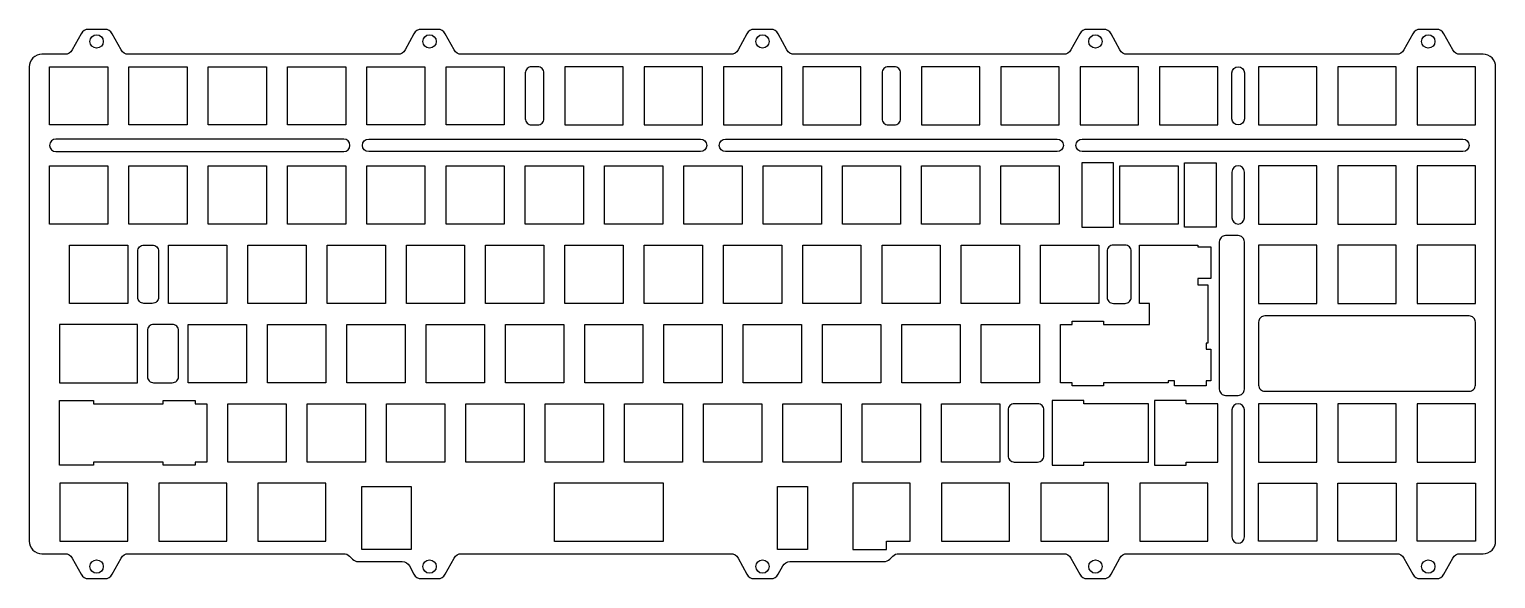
# Model space of a CAD drawing. Header units: millimetres. Extents: x 103 to 455, y 101 to 233.
import ezdxf

# ---------------------------------------------------------------- set-up
doc = ezdxf.new("R2010")
doc.units = ezdxf.units.MM

msp = doc.modelspace()

# ---------------------------------------------------------------- linework, layer by layer
msp.add_lwpolyline([(281.22, 100.63, 0.275244), (282.98, 101.68), (284.07, 103.68, -0.275244), (285.83, 104.73), (308.39, 104.73, 0.198912), (309.81, 105.31), (310.54, 106.04, -0.198912), (311.95, 106.63), (351.59, 106.63, -0.275244), (353.35, 105.58), (355.46, 101.68, 0.275244), (357.22, 100.63), (361.22, 100.63, 0.275244), (362.98, 101.68), (365.1, 105.58, -0.275244), (366.85, 106.63), (431.59, 106.63, -0.275244), (433.35, 105.58), (435.46, 101.68, 0.275244), (437.22, 100.63), (441.22, 100.63, 0.275244), (442.98, 101.68), (445.1, 105.58, -0.275244), (446.85, 106.63), (452.4, 106.63, 0.414214), (455.4, 109.63), (455.4, 223.59, 0.414214), (452.4, 226.59), (446.85, 226.59, -0.275244), (445.1, 227.64), (442.98, 231.54, 0.275244), (441.22, 232.59), (437.22, 232.59, 0.275244), (435.46, 231.54), (433.35, 227.64, -0.275244), (431.59, 226.59), (366.85, 226.59, -0.275244), (365.1, 227.64), (362.98, 231.54, 0.275244), (361.22, 232.59), (357.22, 232.59, 0.275244), (355.46, 231.54), (353.35, 227.64, -0.275244), (351.59, 226.59), (286.85, 226.59, -0.275244), (285.1, 227.64), (282.98, 231.54, 0.275244), (281.22, 232.59), (277.22, 232.59, 0.275244), (275.46, 231.54), (273.35, 227.64, -0.275244), (271.59, 226.59), (206.85, 226.59, -0.275244), (205.1, 227.64), (202.98, 231.54, 0.275244), (201.22, 232.59), (197.22, 232.59, 0.275244), (195.46, 231.54), (193.35, 227.64, -0.275244), (191.59, 226.59), (126.85, 226.59, -0.275244), (125.1, 227.64), (122.98, 231.54, 0.275244), (121.22, 232.59), (117.22, 232.59, 0.275244), (115.46, 231.54), (113.35, 227.64, -0.275244), (111.59, 226.59), (106.04, 226.59, 0.414214), (103.04, 223.59), (103.04, 109.63, 0.414214), (106.04, 106.63), (111.59, 106.63, -0.275244), (113.35, 105.58), (115.46, 101.68, 0.275244), (117.22, 100.63), (121.22, 100.63, 0.275244), (122.98, 101.68), (125.1, 105.58, -0.275244), (126.85, 106.63), (178.54, 106.63, -0.198912), (179.95, 106.04), (180.68, 105.31, 0.198912), (182.09, 104.73), (192.62, 104.73, -0.275244), (194.38, 103.68), (195.46, 101.68, 0.275244), (197.22, 100.63), (201.22, 100.63, 0.275244), (202.98, 101.68), (205.1, 105.58, -0.275244), (206.85, 106.63), (271.59, 106.63, -0.275244), (273.35, 105.58), (275.46, 101.68, 0.275244), (277.22, 100.63), (281.22, 100.63)], format="xyb")
for points in [[(121.92, 223.62), (121.92, 209.62), (107.92, 209.62), (107.92, 223.62)], [(140.97, 223.62), (140.97, 209.62), (126.97, 209.62), (126.97, 223.62)], [(160.02, 223.62), (160.02, 209.62), (146.02, 209.62), (146.02, 223.62)], [(179.07, 223.62), (179.07, 209.62), (165.07, 209.62), (165.07, 223.62)], [(198.12, 223.62), (198.12, 209.62), (184.12, 209.62), (184.12, 223.62)], [(217.17, 223.62), (217.17, 209.62), (203.17, 209.62), (203.17, 223.62)], [(231.74, 223.62), (231.74, 209.62), (245.74, 209.62), (245.74, 223.62)], [(250.79, 223.62), (250.79, 209.62), (264.79, 209.62), (264.79, 223.62)], [(269.84, 223.62), (269.84, 209.62), (283.84, 209.62), (283.84, 223.62)], [(288.89, 223.62), (288.89, 209.62), (302.89, 209.62), (302.89, 223.62)], [(317.47, 223.62), (317.47, 209.62), (331.47, 209.62), (331.47, 223.62)], [(336.52, 223.62), (336.52, 209.62), (350.52, 209.62), (350.52, 223.62)], [(355.57, 223.62), (355.57, 209.62), (369.57, 209.62), (369.57, 223.62)], [(374.62, 223.62), (374.62, 209.62), (388.62, 209.62), (388.62, 223.62)], [(398.43, 223.62), (398.43, 209.62), (412.43, 209.62), (412.43, 223.62)], [(431.48, 209.62), (431.48, 223.62), (417.48, 223.62), (417.48, 209.62)], [(450.53, 209.62), (450.53, 223.62), (436.53, 223.62), (436.53, 209.62)], [(121.92, 199.8), (121.92, 185.8), (107.92, 185.8), (107.92, 199.8)], [(140.97, 199.8), (140.97, 185.8), (126.97, 185.8), (126.97, 199.8)], [(160.02, 199.8), (160.02, 185.8), (146.02, 185.8), (146.02, 199.8)], [(179.07, 199.8), (179.07, 185.8), (165.07, 185.8), (165.07, 199.8)], [(198.12, 199.8), (198.12, 185.8), (184.12, 185.8), (184.12, 199.8)], [(217.17, 199.8), (217.17, 185.8), (203.17, 185.8), (203.17, 199.8)], [(236.22, 199.8), (236.22, 185.8), (222.22, 185.8), (222.22, 199.8)], [(255.27, 199.8), (255.27, 185.8), (241.27, 185.8), (241.27, 199.8)], [(274.32, 199.8), (274.32, 185.8), (260.32, 185.8), (260.32, 199.8)], [(293.37, 199.8), (293.37, 185.8), (279.37, 185.8), (279.37, 199.8)], [(312.42, 199.8), (312.42, 185.8), (298.42, 185.8), (298.42, 199.8)], [(331.47, 199.8), (331.47, 185.8), (317.47, 185.8), (317.47, 199.8)], [(350.52, 199.8), (350.52, 185.8), (336.52, 185.8), (336.52, 199.8)], [(379.09, 199.8), (379.09, 185.8), (365.09, 185.8), (365.09, 199.8)], [(412.43, 185.8), (412.43, 199.8), (398.43, 199.8), (398.43, 185.8)], [(431.48, 185.8), (431.48, 199.8), (417.48, 199.8), (417.48, 185.8)], [(450.53, 185.8), (450.53, 199.8), (436.53, 199.8), (436.53, 185.8)], [(126.68, 180.75), (126.68, 166.75), (112.68, 166.75), (112.68, 180.75)], [(150.49, 180.75), (150.49, 166.75), (136.49, 166.75), (136.49, 180.75)], [(169.54, 180.75), (169.54, 166.75), (155.54, 166.75), (155.54, 180.75)], [(188.59, 180.75), (188.59, 166.75), (174.59, 166.75), (174.59, 180.75)], [(207.64, 180.75), (207.64, 166.75), (193.64, 166.75), (193.64, 180.75)], [(226.69, 180.75), (226.69, 166.75), (212.69, 166.75), (212.69, 180.75)], [(245.74, 180.75), (245.74, 166.75), (231.74, 166.75), (231.74, 180.75)], [(264.79, 180.75), (264.79, 166.75), (250.79, 166.75), (250.79, 180.75)], [(283.84, 180.75), (283.84, 166.75), (269.84, 166.75), (269.84, 180.75)], [(302.89, 180.75), (302.89, 166.75), (288.89, 166.75), (288.89, 180.75)], [(321.94, 180.75), (321.94, 166.75), (307.94, 166.75), (307.94, 180.75)], [(340.99, 180.75), (340.99, 166.75), (326.99, 166.75), (326.99, 180.75)], [(360.04, 180.75), (360.04, 166.75), (346.04, 166.75), (346.04, 180.75)], [(350.8, 161.7), (353.6, 161.7), (353.6, 162.45), (361.2, 162.45), (361.2, 161.7), (372.24, 161.7), (372.24, 166.75), (369.85, 166.75), (369.85, 180.75), (383.85, 180.75), (383.85, 180.34), (386.99, 180.34), (386.99, 172.74), (383.85, 172.74), (383.85, 171.23), (386.24, 171.23), (386.24, 157.23), (385.82, 157.23), (385.82, 155.72), (386.99, 155.72), (386.99, 148.12), (385.82, 148.12), (385.82, 146.95), (378.22, 146.95), (378.22, 148.12), (376.71, 148.12), (376.71, 147.7), (361.2, 147.7), (361.2, 146.95), (353.6, 146.95), (353.6, 147.7), (350.8, 147.7)], [(412.43, 166.75), (412.43, 180.75), (398.43, 180.75), (398.43, 166.75)], [(431.48, 166.75), (431.48, 180.75), (417.48, 180.75), (417.48, 166.75)], [(450.53, 166.75), (450.53, 180.75), (436.53, 180.75), (436.53, 166.75)], [(110.3, 161.7), (110.3, 147.7), (129.06, 147.7), (129.06, 161.7)], [(155.25, 161.7), (155.25, 147.7), (141.25, 147.7), (141.25, 161.7)], [(174.3, 161.7), (174.3, 147.7), (160.3, 147.7), (160.3, 161.7)], [(193.35, 161.7), (193.35, 147.7), (179.35, 147.7), (179.35, 161.7)], [(212.4, 161.7), (212.4, 147.7), (198.4, 147.7), (198.4, 161.7)], [(231.45, 161.7), (231.45, 147.7), (217.45, 147.7), (217.45, 161.7)], [(250.5, 161.7), (250.5, 147.7), (236.5, 147.7), (236.5, 161.7)], [(269.55, 161.7), (269.55, 147.7), (255.55, 147.7), (255.55, 161.7)], [(288.6, 161.7), (288.6, 147.7), (274.6, 147.7), (274.6, 161.7)], [(307.65, 161.7), (307.65, 147.7), (293.65, 147.7), (293.65, 161.7)], [(326.7, 161.7), (326.7, 147.7), (312.7, 147.7), (312.7, 161.7)], [(345.75, 161.7), (345.75, 147.7), (331.75, 147.7), (331.75, 161.7)], [(164.78, 142.65), (164.78, 128.65), (150.78, 128.65), (150.78, 142.65)], [(183.83, 142.65), (183.83, 128.65), (169.83, 128.65), (169.83, 142.65)], [(202.88, 142.65), (202.88, 128.65), (188.88, 128.65), (188.88, 142.65)], [(221.93, 142.65), (221.93, 128.65), (207.93, 128.65), (207.93, 142.65)], [(240.98, 142.65), (240.98, 128.65), (226.98, 128.65), (226.98, 142.65)], [(260.03, 142.65), (260.03, 128.65), (246.03, 128.65), (246.03, 142.65)], [(279.08, 142.65), (279.08, 128.65), (265.08, 128.65), (265.08, 142.65)], [(298.13, 142.65), (298.13, 128.65), (284.13, 128.65), (284.13, 142.65)], [(317.18, 142.65), (317.18, 128.65), (303.18, 128.65), (303.18, 142.65)], [(336.23, 142.65), (336.23, 128.65), (322.23, 128.65), (322.23, 142.65)], [(373.46, 143.4), (373.46, 127.9), (381.06, 127.9), (381.06, 128.65), (388.62, 128.65), (388.62, 142.65), (381.06, 142.65), (381.06, 143.4)], [(412.43, 128.65), (412.43, 142.65), (398.43, 142.65), (398.43, 128.65)], [(431.48, 128.65), (431.48, 142.65), (417.48, 142.65), (417.48, 128.65)], [(450.53, 128.65), (450.53, 142.65), (436.53, 142.65), (436.53, 128.65)], [(110.36, 109.6), (126.68, 109.6), (126.68, 123.6), (110.36, 123.6)], [(134.17, 109.6), (150.49, 109.6), (150.49, 123.6), (134.17, 123.6)], [(157.98, 109.6), (174.3, 109.6), (174.3, 123.6), (157.98, 123.6)], [(229.27, 109.59), (229.27, 123.66), (255.39, 123.66), (255.39, 109.59)], [(300.89, 107.6), (309.03, 107.6), (309.03, 109.62), (314.73, 109.62), (314.73, 123.6), (300.89, 123.6)], [(322.26, 109.6), (338.58, 109.6), (338.58, 123.6), (322.26, 123.6)], [(346.08, 109.6), (362.4, 109.6), (362.4, 123.6), (346.08, 123.6)], [(369.89, 109.6), (386.21, 109.6), (386.21, 123.6), (369.89, 123.6)], [(412.43, 123.6), (412.43, 109.6), (398.43, 109.6), (398.43, 123.6)], [(431.48, 123.6), (431.48, 109.6), (417.48, 109.6), (417.48, 123.6)], [(450.53, 123.6), (450.53, 109.6), (436.53, 109.6), (436.53, 123.6)], [(182.94, 122.77), (194.82, 122.77), (194.82, 107.64), (182.94, 107.64)], [(290.07, 107.64), (282.81, 107.64), (282.81, 122.79), (290.07, 122.79)]]:
    msp.add_lwpolyline(points, close=True)
for points in [[(222.22, 211.12, 0.414214), (223.72, 209.62), (225.19, 209.62, 0.414214), (226.69, 211.12), (226.69, 222.12, 0.414214), (225.19, 223.62), (223.72, 223.62, 0.414214), (222.22, 222.12)], [(307.94, 211.12, 0.414214), (309.44, 209.62), (310.92, 209.62, 0.414214), (312.42, 211.12), (312.42, 222.12, 0.414214), (310.92, 223.62), (309.44, 223.62, 0.414214), (307.94, 222.12)], [(392.02, 211.12), (392.02, 222.12, -1), (395.02, 222.12), (395.02, 211.12, -1)], [(178.59, 203.21, 1), (178.59, 206.21), (109.42, 206.21, 1), (109.42, 203.21)], [(184.59, 206.21), (264.32, 206.21, -1), (264.32, 203.21), (184.59, 203.21, -1)], [(270.32, 206.21), (350.04, 206.21, -1), (350.04, 203.21), (270.32, 203.21, -1)], [(356.04, 206.21), (447.53, 206.21, -1), (447.53, 203.21), (356.04, 203.21, -1)], [(392.02, 187.3, 1), (395.02, 187.3), (395.02, 198.3, 1), (392.02, 198.3)], [(132.59, 180.75, -0.414214), (134.09, 179.25), (134.09, 168.25, -0.414214), (132.59, 166.75), (130.59, 166.75, -0.414214), (129.09, 168.25), (129.09, 179.25, -0.414214), (130.59, 180.75)], [(366.35, 180.75), (363.54, 180.75, 0.414214), (362.04, 179.25), (362.04, 168.25, 0.414214), (363.54, 166.75), (366.35, 166.75, 0.414214), (367.85, 168.25), (367.85, 179.25, 0.414214)], [(388.99, 146.15, 0.414214), (390.49, 144.65), (393.52, 144.65, 0.414214), (395.02, 146.15), (395.02, 181.55, 0.414214), (393.52, 183.05), (390.49, 183.05, 0.414214), (388.99, 181.55)], [(450.53, 162.25, 0.414214), (449.03, 163.75), (399.93, 163.75, 0.414214), (398.43, 162.25), (398.43, 147.15, 0.414214), (399.93, 145.65), (449.03, 145.65, 0.414214), (450.53, 147.15)], [(137.39, 147.7, 0.414214), (138.89, 149.2), (138.89, 160.2, 0.414214), (137.39, 161.7), (132.92, 161.7, 0.414214), (131.42, 160.2), (131.42, 149.2, 0.414214), (132.92, 147.7)], [(345.34, 142.65), (339.73, 142.65, 0.414214), (338.23, 141.15), (338.23, 130.15, 0.414214), (339.73, 128.65), (345.34, 128.65, 0.414214), (346.84, 130.15), (346.84, 141.15, 0.414214)], [(395.02, 110.65), (395.02, 141.15, 1), (392.02, 141.15), (392.02, 110.65, 1)]]:
    msp.add_lwpolyline(points, format="xyb", close=True)
at = {"linetype": 'Continuous'}
for points in [[(363.58, 185.05), (363.58, 200.55), (355.98, 200.55), (355.98, 185.05)], [(380.6, 185.05), (380.6, 200.55), (388.2, 200.55), (388.2, 185.05)], [(135.18, 128.65), (118.46, 128.65), (118.46, 127.9), (110.3, 127.9), (110.3, 143.4), (118.46, 143.4), (118.46, 142.65), (135.18, 142.65), (135.18, 143.4), (142.93, 143.4), (142.93, 142.65), (145.73, 142.65), (145.73, 128.65), (142.93, 128.65), (142.93, 127.9), (135.18, 127.9)], [(371.95, 142.65), (356.44, 142.65), (356.44, 143.4), (348.84, 143.4), (348.84, 127.9), (356.44, 127.9), (356.44, 128.65), (371.95, 128.65)]]:
    msp.add_lwpolyline(points, close=True, dxfattribs=at)
for centre in [(119.22, 229.69), (199.22, 229.69), (279.22, 229.69), (359.22, 229.69), (439.22, 229.69), (119.22, 103.53), (199.22, 103.53), (279.22, 103.53), (359.22, 103.53), (439.22, 103.53)]:
    msp.add_circle(centre, 1.6)

doc.saveas('drawing.dxf')
